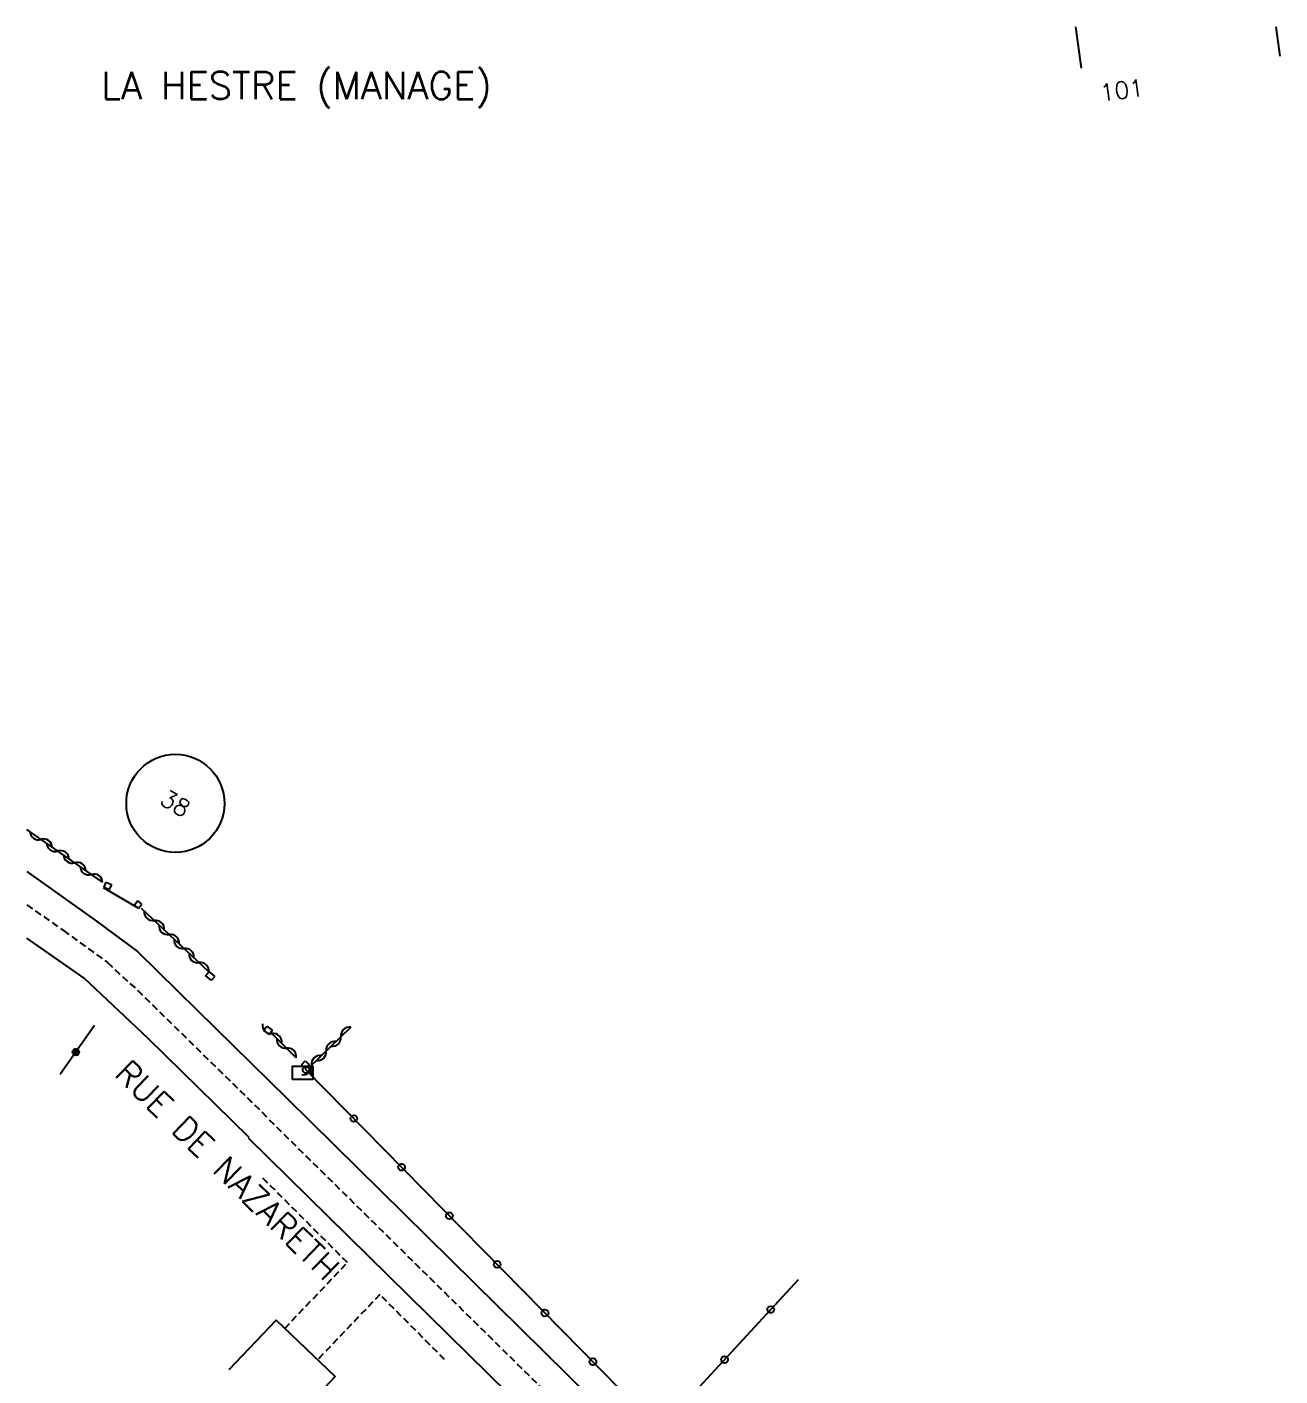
# Model space of a CAD drawing. Header units: millimetres. Extents: x 140000 to 140992, y 128000 to 129000.
# Drawn here: x 140000 to 140091.9, y 128901.1 to 129000 of the extents above; entities that cross this region are included whole.
import ezdxf
from ezdxf.enums import TextEntityAlignment as Align

# ---------------------------------------------------------------- set-up
doc = ezdxf.new("R2010")
doc.units = ezdxf.units.MM
doc.linetypes.add('DASHED', pattern=[0.75, 0.5, -0.25])
doc.layers.get('0').update_dxf_attribs({"linetype": 'CONTINUOUS'})
for name, color, linetype in [('W0001', 6, 'DASHED'), ('W0008', 7, 'CONTINUOUS'), ('W0100', 7, 'CONTINUOUS'), ('W0105', 7, 'CONTINUOUS'), ('W0112', 1, 'DASHED'), ('W0310', 3, 'CONTINUOUS'), ('W0322', 7, 'CONTINUOUS'), ('W0980', 7, 'CONTINUOUS'), ('W0989', 7, 'CONTINUOUS'), ('W0991', 7, 'CONTINUOUS'), ('W1102', 7, 'CONTINUOUS'), ('W1471', 7, 'CONTINUOUS')]:
    doc.layers.add(name, color=color, linetype=linetype)
doc.styles.get("Standard").update_dxf_attribs({"font": 'romans.shx', "width": 0.85})

# ---------------------------------------------------------------- blocks, each defined once
blk = doc.blocks.new('T1471')
at = {"color": 0, "linetype": 'Continuous', "flags": 128}
blk.add_lwpolyline([(-0.75, -0.5), (-0.75, 0.5), (0.75, 0.5), (0.75, -0.5), (-0.75, -0.5)], dxfattribs=at)
blk = doc.blocks.new('t322o')
at = {"color": 0, "linetype": 'Continuous'}
for radius in [0.25, 0.15]:
    blk.add_circle((0, 0), radius, dxfattribs=at)
blk = doc.blocks.new('t310o')
at = {"color": 0, "linetype": 'Continuous'}
for centre, start, end in [((-0.5, 0.375), 216.8699, 323.1304), ((0.5, -0.375), 36.8699, 143.1303)]:
    blk.add_arc(centre, 0.625, start, end, dxfattribs=at)

msp = doc.modelspace()

# ---------------------------------------------------------------- linework, layer by layer
at = {"layer": 'W0001'}
for points in [[(140000, 128935.643), (140002.674, 128933.76), (140005.899, 128931.414), (140008.108, 128929.384), (140017.698, 128919.998)], [(140041.126, 128896.898), (140017.673, 128919.984)]]:
    msp.add_lwpolyline(points, dxfattribs=at)
at = {"layer": 'W0008'}
for points in [[(140000, 128938.084), (140005.106, 128934.461), (140008.111, 128932.225), (140012.472, 128927.922), (140019.095, 128921.414)], [(140016.301, 128918.582), (140008.896, 128925.855), (140004.205, 128930.272), (140000, 128933.213)], [(140043.064, 128897.82), (140019.095, 128921.414)], [(140039.72, 128895.476), (140016.251, 128918.531)]]:
    msp.add_lwpolyline(points, dxfattribs=at)
at = {"layer": 'W0100'}
for points in [[(140076.902, 129000), (140077.299, 128996.992)], [(140091.894, 128997.851), (140091.602, 129000)], [(140014.829, 128901.578), (140018.282, 128905.195), (140022.61, 128901.07), (140021.845, 128900.273), (140025.782, 128896.453), (140020.157, 128890.679), (140016.564, 128894.164)]]:
    msp.add_lwpolyline(points, dxfattribs=at)
at = {"layer": 'W0105'}
msp.add_line((140005.58, 128936.922), (140008.171, 128935.398), dxfattribs=at)
at = {"layer": 'W0112'}
for points in [[(140005.653, 128936.948), (140005.814, 128937.314), (140006.192, 128937.147), (140006.031, 128936.781), (140006.031, 128936.781), (140006.031, 128936.781), (140006.031, 128936.781), (140006.031, 128936.781), (140006.031, 128936.781), (140006.031, 128936.781), (140006.031, 128936.781), (140006.031, 128936.781), (140006.031, 128936.781), (140006.031, 128936.781), (140006.031, 128936.781), (140006.031, 128936.781), (140006.031, 128936.781), (140006.031, 128936.781), (140006.031, 128936.781), (140006.031, 128936.781), (140006.031, 128936.781), (140006.031, 128936.781), (140006.031, 128936.781), (140006.031, 128936.781), (140006.031, 128936.781), (140006.031, 128936.781), (140006.031, 128936.781), (140006.031, 128936.781), (140006.031, 128936.781), (140006.031, 128936.781), (140006.031, 128936.781), (140006.031, 128936.781), (140006.031, 128936.781), (140006.031, 128936.781), (140006.031, 128936.781), (140006.031, 128936.781), (140006.031, 128936.781), (140006.031, 128936.781), (140006.031, 128936.781), (140006.031, 128936.781), (140006.031, 128936.781), (140006.031, 128936.781), (140006.031, 128936.781), (140006.031, 128936.781), (140006.031, 128936.781), (140006.031, 128936.781), (140006.031, 128936.781), (140006.031, 128936.781), (140006.031, 128936.781), (140006.031, 128936.781), (140006.031, 128936.781), (140006.031, 128936.781), (140006.031, 128936.781), (140006.031, 128936.781), (140006.031, 128936.781), (140006.031, 128936.781), (140006.031, 128936.781), (140006.031, 128936.781), (140006.031, 128936.781), (140006.031, 128936.781), (140006.031, 128936.781), (140006.031, 128936.781), (140006.031, 128936.781), (140006.031, 128936.781), (140006.031, 128936.781), (140006.031, 128936.781), (140006.031, 128936.781), (140006.031, 128936.781), (140006.031, 128936.781), (140006.031, 128936.781), (140006.031, 128936.781), (140006.031, 128936.781), (140006.031, 128936.781), (140006.031, 128936.781), (140006.031, 128936.781), (140006.031, 128936.781), (140006.031, 128936.781), (140006.031, 128936.781), (140006.031, 128936.781), (140006.031, 128936.781), (140006.031, 128936.781), (140006.031, 128936.781), (140006.031, 128936.781), (140006.031, 128936.781), (140006.031, 128936.781), (140006.031, 128936.781), (140006.031, 128936.781), (140006.031, 128936.781), (140006.031, 128936.781), (140006.031, 128936.781), (140006.031, 128936.781), (140006.031, 128936.781), (140006.031, 128936.781), (140006.031, 128936.781), (140006.031, 128936.781), (140006.031, 128936.781), (140006.031, 128936.781), (140006.031, 128936.781), (140006.031, 128936.781), (140006.031, 128936.781), (140006.031, 128936.781), (140006.031, 128936.781), (140006.031, 128936.781), (140006.031, 128936.781), (140006.031, 128936.781), (140006.031, 128936.781), (140006.031, 128936.781), (140006.031, 128936.781), (140006.031, 128936.781), (140006.031, 128936.781), (140006.031, 128936.781), (140006.031, 128936.781), (140006.031, 128936.781), (140006.031, 128936.781), (140006.031, 128936.781), (140006.031, 128936.781), (140006.031, 128936.781), (140006.031, 128936.781), (140006.031, 128936.781), (140006.031, 128936.781)], [(140005.653, 128936.948), (140006.031, 128936.781), (140006.031, 128936.781), (140006.031, 128936.781), (140006.031, 128936.781), (140006.031, 128936.781), (140006.031, 128936.781), (140006.031, 128936.781), (140006.031, 128936.781), (140006.031, 128936.781), (140006.031, 128936.781), (140006.031, 128936.781), (140006.031, 128936.781), (140006.031, 128936.781), (140006.031, 128936.781), (140006.031, 128936.781), (140006.031, 128936.781), (140006.031, 128936.781), (140006.031, 128936.781), (140006.031, 128936.781), (140006.031, 128936.781), (140006.031, 128936.781), (140006.031, 128936.781), (140006.031, 128936.781), (140006.031, 128936.781), (140006.031, 128936.781), (140006.031, 128936.781), (140006.031, 128936.781), (140006.031, 128936.781), (140006.031, 128936.781), (140006.031, 128936.781), (140006.031, 128936.781), (140006.031, 128936.781), (140006.031, 128936.781), (140006.031, 128936.781), (140006.031, 128936.781), (140006.031, 128936.781), (140006.031, 128936.781), (140006.031, 128936.781), (140006.031, 128936.781), (140006.031, 128936.781), (140006.031, 128936.781), (140006.031, 128936.781), (140006.031, 128936.781), (140006.031, 128936.781), (140006.031, 128936.781), (140006.031, 128936.781), (140006.031, 128936.781), (140006.031, 128936.781), (140006.031, 128936.781), (140006.031, 128936.781), (140006.031, 128936.781), (140006.031, 128936.781), (140006.031, 128936.781), (140006.031, 128936.781), (140006.031, 128936.781), (140006.031, 128936.781), (140006.031, 128936.781), (140006.031, 128936.781), (140006.031, 128936.781), (140006.031, 128936.781), (140006.031, 128936.781), (140006.031, 128936.781), (140006.031, 128936.781), (140006.031, 128936.781), (140006.031, 128936.781), (140006.031, 128936.781), (140006.031, 128936.781), (140006.031, 128936.781), (140006.031, 128936.781), (140006.031, 128936.781), (140006.031, 128936.781), (140006.031, 128936.781), (140006.031, 128936.781), (140006.031, 128936.781), (140006.031, 128936.781), (140006.031, 128936.781), (140006.031, 128936.781), (140006.031, 128936.781), (140006.031, 128936.781), (140006.031, 128936.781), (140006.031, 128936.781), (140006.031, 128936.781), (140006.031, 128936.781), (140006.031, 128936.781), (140006.031, 128936.781), (140006.031, 128936.781), (140006.031, 128936.781), (140006.031, 128936.781), (140006.031, 128936.781), (140006.031, 128936.781), (140006.031, 128936.781), (140006.031, 128936.781), (140006.031, 128936.781), (140006.031, 128936.781), (140006.031, 128936.781), (140006.031, 128936.781), (140006.031, 128936.781), (140006.031, 128936.781), (140006.031, 128936.781), (140006.031, 128936.781), (140006.031, 128936.781), (140006.031, 128936.781), (140006.031, 128936.781), (140006.031, 128936.781), (140006.031, 128936.781), (140006.031, 128936.781), (140006.031, 128936.781), (140006.031, 128936.781), (140006.031, 128936.781), (140006.031, 128936.781), (140006.031, 128936.781), (140006.031, 128936.781), (140006.031, 128936.781), (140006.031, 128936.781), (140006.031, 128936.781), (140006.031, 128936.781), (140006.031, 128936.781), (140006.031, 128936.781), (140006.031, 128936.781)], [(140008.182, 128935.391), (140008.432, 128935.703), (140008.131, 128935.944), (140007.881, 128935.632), (140007.881, 128935.632), (140007.881, 128935.632), (140007.881, 128935.632), (140007.881, 128935.632), (140007.881, 128935.632), (140007.881, 128935.632), (140007.881, 128935.632), (140007.881, 128935.632), (140007.881, 128935.632), (140007.881, 128935.632), (140007.881, 128935.632), (140007.881, 128935.632), (140007.881, 128935.632), (140007.881, 128935.632), (140007.881, 128935.632), (140007.881, 128935.632), (140007.881, 128935.632), (140007.881, 128935.632), (140007.881, 128935.632), (140007.881, 128935.632), (140007.881, 128935.632), (140007.881, 128935.632), (140007.881, 128935.632), (140007.881, 128935.632), (140007.881, 128935.632), (140007.881, 128935.632), (140007.881, 128935.632), (140007.881, 128935.632), (140007.881, 128935.632), (140007.881, 128935.632), (140007.881, 128935.632), (140007.881, 128935.632), (140007.881, 128935.632), (140007.881, 128935.632), (140007.881, 128935.632), (140007.881, 128935.632), (140007.881, 128935.632), (140007.881, 128935.632), (140007.881, 128935.632), (140007.881, 128935.632), (140007.881, 128935.632), (140007.881, 128935.632), (140007.881, 128935.632), (140007.881, 128935.632), (140007.881, 128935.632), (140007.881, 128935.632), (140007.881, 128935.632), (140007.881, 128935.632), (140007.881, 128935.632), (140007.881, 128935.632), (140007.881, 128935.632), (140007.881, 128935.632), (140007.881, 128935.632), (140007.881, 128935.632), (140007.881, 128935.632), (140007.881, 128935.632), (140007.881, 128935.632), (140007.881, 128935.632), (140007.881, 128935.632), (140007.881, 128935.632), (140007.881, 128935.632), (140007.881, 128935.632), (140007.881, 128935.632), (140007.881, 128935.632), (140007.881, 128935.632), (140007.881, 128935.632), (140007.881, 128935.632), (140007.881, 128935.632), (140007.881, 128935.632), (140007.881, 128935.632), (140007.881, 128935.632), (140007.881, 128935.632), (140007.881, 128935.632), (140007.881, 128935.632), (140007.881, 128935.632), (140007.881, 128935.632), (140007.881, 128935.632), (140007.881, 128935.632), (140007.881, 128935.632), (140007.881, 128935.632), (140007.881, 128935.632), (140007.881, 128935.632), (140007.881, 128935.632), (140007.881, 128935.632), (140007.881, 128935.632), (140007.881, 128935.632), (140007.881, 128935.632), (140007.881, 128935.632), (140007.881, 128935.632), (140007.881, 128935.632), (140007.881, 128935.632), (140007.881, 128935.632), (140007.881, 128935.632), (140007.881, 128935.632), (140007.881, 128935.632), (140007.881, 128935.632), (140007.881, 128935.632), (140007.881, 128935.632), (140007.881, 128935.632), (140007.881, 128935.632), (140007.881, 128935.632), (140007.881, 128935.632), (140007.881, 128935.632), (140007.881, 128935.632), (140007.881, 128935.632), (140007.881, 128935.632), (140007.881, 128935.632), (140007.881, 128935.632), (140007.881, 128935.632), (140007.881, 128935.632), (140007.881, 128935.632), (140007.881, 128935.632), (140007.881, 128935.632), (140007.881, 128935.632), (140007.881, 128935.632), (140007.881, 128935.632)], [(140008.182, 128935.391), (140007.881, 128935.632), (140007.881, 128935.632), (140007.881, 128935.632), (140007.881, 128935.632), (140007.881, 128935.632), (140007.881, 128935.632), (140007.881, 128935.632), (140007.881, 128935.632), (140007.881, 128935.632), (140007.881, 128935.632), (140007.881, 128935.632), (140007.881, 128935.632), (140007.881, 128935.632), (140007.881, 128935.632), (140007.881, 128935.632), (140007.881, 128935.632), (140007.881, 128935.632), (140007.881, 128935.632), (140007.881, 128935.632), (140007.881, 128935.632), (140007.881, 128935.632), (140007.881, 128935.632), (140007.881, 128935.632), (140007.881, 128935.632), (140007.881, 128935.632), (140007.881, 128935.632), (140007.881, 128935.632), (140007.881, 128935.632), (140007.881, 128935.632), (140007.881, 128935.632), (140007.881, 128935.632), (140007.881, 128935.632), (140007.881, 128935.632), (140007.881, 128935.632), (140007.881, 128935.632), (140007.881, 128935.632), (140007.881, 128935.632), (140007.881, 128935.632), (140007.881, 128935.632), (140007.881, 128935.632), (140007.881, 128935.632), (140007.881, 128935.632), (140007.881, 128935.632), (140007.881, 128935.632), (140007.881, 128935.632), (140007.881, 128935.632), (140007.881, 128935.632), (140007.881, 128935.632), (140007.881, 128935.632), (140007.881, 128935.632), (140007.881, 128935.632), (140007.881, 128935.632), (140007.881, 128935.632), (140007.881, 128935.632), (140007.881, 128935.632), (140007.881, 128935.632), (140007.881, 128935.632), (140007.881, 128935.632), (140007.881, 128935.632), (140007.881, 128935.632), (140007.881, 128935.632), (140007.881, 128935.632), (140007.881, 128935.632), (140007.881, 128935.632), (140007.881, 128935.632), (140007.881, 128935.632), (140007.881, 128935.632), (140007.881, 128935.632), (140007.881, 128935.632), (140007.881, 128935.632), (140007.881, 128935.632), (140007.881, 128935.632), (140007.881, 128935.632), (140007.881, 128935.632), (140007.881, 128935.632), (140007.881, 128935.632), (140007.881, 128935.632), (140007.881, 128935.632), (140007.881, 128935.632), (140007.881, 128935.632), (140007.881, 128935.632), (140007.881, 128935.632), (140007.881, 128935.632), (140007.881, 128935.632), (140007.881, 128935.632), (140007.881, 128935.632), (140007.881, 128935.632), (140007.881, 128935.632), (140007.881, 128935.632), (140007.881, 128935.632), (140007.881, 128935.632), (140007.881, 128935.632), (140007.881, 128935.632), (140007.881, 128935.632), (140007.881, 128935.632), (140007.881, 128935.632), (140007.881, 128935.632), (140007.881, 128935.632), (140007.881, 128935.632), (140007.881, 128935.632), (140007.881, 128935.632), (140007.881, 128935.632), (140007.881, 128935.632), (140007.881, 128935.632), (140007.881, 128935.632), (140007.881, 128935.632), (140007.881, 128935.632), (140007.881, 128935.632), (140007.881, 128935.632), (140007.881, 128935.632), (140007.881, 128935.632), (140007.881, 128935.632), (140007.881, 128935.632), (140007.881, 128935.632), (140007.881, 128935.632), (140007.881, 128935.632), (140007.881, 128935.632), (140007.881, 128935.632), (140007.881, 128935.632)], [(140013.104, 128930.444), (140013.366, 128930.746), (140013.778, 128930.39), (140013.517, 128930.088), (140013.517, 128930.088), (140013.517, 128930.088), (140013.517, 128930.088), (140013.517, 128930.088), (140013.517, 128930.088), (140013.517, 128930.088), (140013.517, 128930.088), (140013.517, 128930.088), (140013.517, 128930.088), (140013.517, 128930.088), (140013.517, 128930.088), (140013.517, 128930.088), (140013.517, 128930.088), (140013.517, 128930.088), (140013.517, 128930.088), (140013.517, 128930.088), (140013.517, 128930.088), (140013.517, 128930.088), (140013.517, 128930.088), (140013.517, 128930.088), (140013.517, 128930.088), (140013.517, 128930.088), (140013.517, 128930.088), (140013.517, 128930.088), (140013.517, 128930.088), (140013.517, 128930.088), (140013.517, 128930.088), (140013.517, 128930.088), (140013.517, 128930.088), (140013.517, 128930.088), (140013.517, 128930.088), (140013.517, 128930.088), (140013.517, 128930.088), (140013.517, 128930.088), (140013.517, 128930.088), (140013.517, 128930.088), (140013.517, 128930.088), (140013.517, 128930.088), (140013.517, 128930.088), (140013.517, 128930.088), (140013.517, 128930.088), (140013.517, 128930.088), (140013.517, 128930.088), (140013.517, 128930.088), (140013.517, 128930.088), (140013.517, 128930.088), (140013.517, 128930.088), (140013.517, 128930.088), (140013.517, 128930.088), (140013.517, 128930.088), (140013.517, 128930.088), (140013.517, 128930.088), (140013.517, 128930.088), (140013.517, 128930.088), (140013.517, 128930.088), (140013.517, 128930.088), (140013.517, 128930.088), (140013.517, 128930.088), (140013.517, 128930.088), (140013.517, 128930.088), (140013.517, 128930.088), (140013.517, 128930.088), (140013.517, 128930.088), (140013.517, 128930.088), (140013.517, 128930.088), (140013.517, 128930.088), (140013.517, 128930.088), (140013.517, 128930.088), (140013.517, 128930.088), (140013.517, 128930.088), (140013.517, 128930.088), (140013.517, 128930.088), (140013.517, 128930.088), (140013.517, 128930.088), (140013.517, 128930.088), (140013.517, 128930.088), (140013.517, 128930.088), (140013.517, 128930.088), (140013.517, 128930.088), (140013.517, 128930.088), (140013.517, 128930.088), (140013.517, 128930.088), (140013.517, 128930.088), (140013.517, 128930.088), (140013.517, 128930.088), (140013.517, 128930.088), (140013.517, 128930.088), (140013.517, 128930.088), (140013.517, 128930.088), (140013.517, 128930.088), (140013.517, 128930.088), (140013.517, 128930.088), (140013.517, 128930.088), (140013.517, 128930.088), (140013.517, 128930.088), (140013.517, 128930.088), (140013.517, 128930.088), (140013.517, 128930.088), (140013.517, 128930.088), (140013.517, 128930.088), (140013.517, 128930.088), (140013.517, 128930.088), (140013.517, 128930.088), (140013.517, 128930.088), (140013.517, 128930.088), (140013.517, 128930.088), (140013.517, 128930.088), (140013.517, 128930.088), (140013.517, 128930.088), (140013.517, 128930.088), (140013.517, 128930.088), (140013.517, 128930.088), (140013.517, 128930.088), (140013.517, 128930.088), (140013.517, 128930.088), (140013.517, 128930.088)], [(140013.104, 128930.444), (140013.517, 128930.088), (140013.517, 128930.088), (140013.517, 128930.088), (140013.517, 128930.088), (140013.517, 128930.088), (140013.517, 128930.088), (140013.517, 128930.088), (140013.517, 128930.088), (140013.517, 128930.088), (140013.517, 128930.088), (140013.517, 128930.088), (140013.517, 128930.088), (140013.517, 128930.088), (140013.517, 128930.088), (140013.517, 128930.088), (140013.517, 128930.088), (140013.517, 128930.088), (140013.517, 128930.088), (140013.517, 128930.088), (140013.517, 128930.088), (140013.517, 128930.088), (140013.517, 128930.088), (140013.517, 128930.088), (140013.517, 128930.088), (140013.517, 128930.088), (140013.517, 128930.088), (140013.517, 128930.088), (140013.517, 128930.088), (140013.517, 128930.088), (140013.517, 128930.088), (140013.517, 128930.088), (140013.517, 128930.088), (140013.517, 128930.088), (140013.517, 128930.088), (140013.517, 128930.088), (140013.517, 128930.088), (140013.517, 128930.088), (140013.517, 128930.088), (140013.517, 128930.088), (140013.517, 128930.088), (140013.517, 128930.088), (140013.517, 128930.088), (140013.517, 128930.088), (140013.517, 128930.088), (140013.517, 128930.088), (140013.517, 128930.088), (140013.517, 128930.088), (140013.517, 128930.088), (140013.517, 128930.088), (140013.517, 128930.088), (140013.517, 128930.088), (140013.517, 128930.088), (140013.517, 128930.088), (140013.517, 128930.088), (140013.517, 128930.088), (140013.517, 128930.088), (140013.517, 128930.088), (140013.517, 128930.088), (140013.517, 128930.088), (140013.517, 128930.088), (140013.517, 128930.088), (140013.517, 128930.088), (140013.517, 128930.088), (140013.517, 128930.088), (140013.517, 128930.088), (140013.517, 128930.088), (140013.517, 128930.088), (140013.517, 128930.088), (140013.517, 128930.088), (140013.517, 128930.088), (140013.517, 128930.088), (140013.517, 128930.088), (140013.517, 128930.088), (140013.517, 128930.088), (140013.517, 128930.088), (140013.517, 128930.088), (140013.517, 128930.088), (140013.517, 128930.088), (140013.517, 128930.088), (140013.517, 128930.088), (140013.517, 128930.088), (140013.517, 128930.088), (140013.517, 128930.088), (140013.517, 128930.088), (140013.517, 128930.088), (140013.517, 128930.088), (140013.517, 128930.088), (140013.517, 128930.088), (140013.517, 128930.088), (140013.517, 128930.088), (140013.517, 128930.088), (140013.517, 128930.088), (140013.517, 128930.088), (140013.517, 128930.088), (140013.517, 128930.088), (140013.517, 128930.088), (140013.517, 128930.088), (140013.517, 128930.088), (140013.517, 128930.088), (140013.517, 128930.088), (140013.517, 128930.088), (140013.517, 128930.088), (140013.517, 128930.088), (140013.517, 128930.088), (140013.517, 128930.088), (140013.517, 128930.088), (140013.517, 128930.088), (140013.517, 128930.088), (140013.517, 128930.088), (140013.517, 128930.088), (140013.517, 128930.088), (140013.517, 128930.088), (140013.517, 128930.088), (140013.517, 128930.088), (140013.517, 128930.088), (140013.517, 128930.088), (140013.517, 128930.088), (140013.517, 128930.088), (140013.517, 128930.088)], [(140017.352, 128926.436), (140017.588, 128926.759), (140018.009, 128926.451), (140017.773, 128926.128), (140017.773, 128926.128), (140017.773, 128926.128), (140017.773, 128926.128), (140017.773, 128926.128), (140017.773, 128926.128), (140017.773, 128926.128), (140017.773, 128926.128), (140017.773, 128926.128), (140017.773, 128926.128), (140017.773, 128926.128), (140017.773, 128926.128), (140017.773, 128926.128), (140017.773, 128926.128), (140017.773, 128926.128), (140017.773, 128926.128), (140017.773, 128926.128), (140017.773, 128926.128), (140017.773, 128926.128), (140017.773, 128926.128), (140017.773, 128926.128), (140017.773, 128926.128), (140017.773, 128926.128), (140017.773, 128926.128), (140017.773, 128926.128), (140017.773, 128926.128), (140017.773, 128926.128), (140017.773, 128926.128), (140017.773, 128926.128), (140017.773, 128926.128), (140017.773, 128926.128), (140017.773, 128926.128), (140017.773, 128926.128), (140017.773, 128926.128), (140017.773, 128926.128), (140017.773, 128926.128), (140017.773, 128926.128), (140017.773, 128926.128), (140017.773, 128926.128), (140017.773, 128926.128), (140017.773, 128926.128), (140017.773, 128926.128), (140017.773, 128926.128), (140017.773, 128926.128), (140017.773, 128926.128), (140017.773, 128926.128), (140017.773, 128926.128), (140017.773, 128926.128), (140017.773, 128926.128), (140017.773, 128926.128), (140017.773, 128926.128), (140017.773, 128926.128), (140017.773, 128926.128), (140017.773, 128926.128), (140017.773, 128926.128), (140017.773, 128926.128), (140017.773, 128926.128), (140017.773, 128926.128), (140017.773, 128926.128), (140017.773, 128926.128), (140017.773, 128926.128), (140017.773, 128926.128), (140017.773, 128926.128), (140017.773, 128926.128), (140017.773, 128926.128), (140017.773, 128926.128), (140017.773, 128926.128), (140017.773, 128926.128), (140017.773, 128926.128), (140017.773, 128926.128), (140017.773, 128926.128), (140017.773, 128926.128), (140017.773, 128926.128), (140017.773, 128926.128), (140017.773, 128926.128), (140017.773, 128926.128), (140017.773, 128926.128), (140017.773, 128926.128), (140017.773, 128926.128), (140017.773, 128926.128), (140017.773, 128926.128), (140017.773, 128926.128), (140017.773, 128926.128), (140017.773, 128926.128), (140017.773, 128926.128), (140017.773, 128926.128), (140017.773, 128926.128), (140017.773, 128926.128), (140017.773, 128926.128), (140017.773, 128926.128), (140017.773, 128926.128), (140017.773, 128926.128), (140017.773, 128926.128), (140017.773, 128926.128), (140017.773, 128926.128), (140017.773, 128926.128), (140017.773, 128926.128), (140017.773, 128926.128), (140017.773, 128926.128), (140017.773, 128926.128), (140017.773, 128926.128), (140017.773, 128926.128), (140017.773, 128926.128), (140017.773, 128926.128), (140017.773, 128926.128), (140017.773, 128926.128), (140017.773, 128926.128), (140017.773, 128926.128), (140017.773, 128926.128), (140017.773, 128926.128), (140017.773, 128926.128), (140017.773, 128926.128), (140017.773, 128926.128), (140017.773, 128926.128), (140017.773, 128926.128), (140017.773, 128926.128), (140017.773, 128926.128)], [(140017.352, 128926.436), (140017.773, 128926.128), (140017.773, 128926.128), (140017.773, 128926.128), (140017.773, 128926.128), (140017.773, 128926.128), (140017.773, 128926.128), (140017.773, 128926.128), (140017.773, 128926.128), (140017.773, 128926.128), (140017.773, 128926.128), (140017.773, 128926.128), (140017.773, 128926.128), (140017.773, 128926.128), (140017.773, 128926.128), (140017.773, 128926.128), (140017.773, 128926.128), (140017.773, 128926.128), (140017.773, 128926.128), (140017.773, 128926.128), (140017.773, 128926.128), (140017.773, 128926.128), (140017.773, 128926.128), (140017.773, 128926.128), (140017.773, 128926.128), (140017.773, 128926.128), (140017.773, 128926.128), (140017.773, 128926.128), (140017.773, 128926.128), (140017.773, 128926.128), (140017.773, 128926.128), (140017.773, 128926.128), (140017.773, 128926.128), (140017.773, 128926.128), (140017.773, 128926.128), (140017.773, 128926.128), (140017.773, 128926.128), (140017.773, 128926.128), (140017.773, 128926.128), (140017.773, 128926.128), (140017.773, 128926.128), (140017.773, 128926.128), (140017.773, 128926.128), (140017.773, 128926.128), (140017.773, 128926.128), (140017.773, 128926.128), (140017.773, 128926.128), (140017.773, 128926.128), (140017.773, 128926.128), (140017.773, 128926.128), (140017.773, 128926.128), (140017.773, 128926.128), (140017.773, 128926.128), (140017.773, 128926.128), (140017.773, 128926.128), (140017.773, 128926.128), (140017.773, 128926.128), (140017.773, 128926.128), (140017.773, 128926.128), (140017.773, 128926.128), (140017.773, 128926.128), (140017.773, 128926.128), (140017.773, 128926.128), (140017.773, 128926.128), (140017.773, 128926.128), (140017.773, 128926.128), (140017.773, 128926.128), (140017.773, 128926.128), (140017.773, 128926.128), (140017.773, 128926.128), (140017.773, 128926.128), (140017.773, 128926.128), (140017.773, 128926.128), (140017.773, 128926.128), (140017.773, 128926.128), (140017.773, 128926.128), (140017.773, 128926.128), (140017.773, 128926.128), (140017.773, 128926.128), (140017.773, 128926.128), (140017.773, 128926.128), (140017.773, 128926.128), (140017.773, 128926.128), (140017.773, 128926.128), (140017.773, 128926.128), (140017.773, 128926.128), (140017.773, 128926.128), (140017.773, 128926.128), (140017.773, 128926.128), (140017.773, 128926.128), (140017.773, 128926.128), (140017.773, 128926.128), (140017.773, 128926.128), (140017.773, 128926.128), (140017.773, 128926.128), (140017.773, 128926.128), (140017.773, 128926.128), (140017.773, 128926.128), (140017.773, 128926.128), (140017.773, 128926.128), (140017.773, 128926.128), (140017.773, 128926.128), (140017.773, 128926.128), (140017.773, 128926.128), (140017.773, 128926.128), (140017.773, 128926.128), (140017.773, 128926.128), (140017.773, 128926.128), (140017.773, 128926.128), (140017.773, 128926.128), (140017.773, 128926.128), (140017.773, 128926.128), (140017.773, 128926.128), (140017.773, 128926.128), (140017.773, 128926.128), (140017.773, 128926.128), (140017.773, 128926.128), (140017.773, 128926.128), (140017.773, 128926.128), (140017.773, 128926.128)], [(140020.139, 128923.915), (140020.408, 128924.21), (140020.705, 128923.939), (140020.436, 128923.644), (140020.436, 128923.644), (140020.436, 128923.644), (140020.436, 128923.644), (140020.436, 128923.644), (140020.436, 128923.644), (140020.436, 128923.644), (140020.436, 128923.644), (140020.436, 128923.644), (140020.436, 128923.644), (140020.436, 128923.644), (140020.436, 128923.644), (140020.436, 128923.644), (140020.436, 128923.644), (140020.436, 128923.644), (140020.436, 128923.644), (140020.436, 128923.644), (140020.436, 128923.644), (140020.436, 128923.644), (140020.436, 128923.644), (140020.436, 128923.644), (140020.436, 128923.644), (140020.436, 128923.644), (140020.436, 128923.644), (140020.436, 128923.644), (140020.436, 128923.644), (140020.436, 128923.644), (140020.436, 128923.644), (140020.436, 128923.644), (140020.436, 128923.644), (140020.436, 128923.644), (140020.436, 128923.644), (140020.436, 128923.644), (140020.436, 128923.644), (140020.436, 128923.644), (140020.436, 128923.644), (140020.436, 128923.644), (140020.436, 128923.644), (140020.436, 128923.644), (140020.436, 128923.644), (140020.436, 128923.644), (140020.436, 128923.644), (140020.436, 128923.644), (140020.436, 128923.644), (140020.436, 128923.644), (140020.436, 128923.644), (140020.436, 128923.644), (140020.436, 128923.644), (140020.436, 128923.644), (140020.436, 128923.644), (140020.436, 128923.644), (140020.436, 128923.644), (140020.436, 128923.644), (140020.436, 128923.644), (140020.436, 128923.644), (140020.436, 128923.644), (140020.436, 128923.644), (140020.436, 128923.644), (140020.436, 128923.644), (140020.436, 128923.644), (140020.436, 128923.644), (140020.436, 128923.644), (140020.436, 128923.644), (140020.436, 128923.644), (140020.436, 128923.644), (140020.436, 128923.644), (140020.436, 128923.644), (140020.436, 128923.644), (140020.436, 128923.644), (140020.436, 128923.644), (140020.436, 128923.644), (140020.436, 128923.644), (140020.436, 128923.644), (140020.436, 128923.644), (140020.436, 128923.644), (140020.436, 128923.644), (140020.436, 128923.644), (140020.436, 128923.644), (140020.436, 128923.644), (140020.436, 128923.644), (140020.436, 128923.644), (140020.436, 128923.644), (140020.436, 128923.644), (140020.436, 128923.644), (140020.436, 128923.644), (140020.436, 128923.644), (140020.436, 128923.644), (140020.436, 128923.644), (140020.436, 128923.644), (140020.436, 128923.644), (140020.436, 128923.644), (140020.436, 128923.644), (140020.436, 128923.644), (140020.436, 128923.644), (140020.436, 128923.644), (140020.436, 128923.644), (140020.436, 128923.644), (140020.436, 128923.644), (140020.436, 128923.644), (140020.436, 128923.644), (140020.436, 128923.644), (140020.436, 128923.644), (140020.436, 128923.644), (140020.436, 128923.644), (140020.436, 128923.644), (140020.436, 128923.644), (140020.436, 128923.644), (140020.436, 128923.644), (140020.436, 128923.644), (140020.436, 128923.644), (140020.436, 128923.644), (140020.436, 128923.644), (140020.436, 128923.644), (140020.436, 128923.644), (140020.436, 128923.644), (140020.436, 128923.644), (140020.436, 128923.644)], [(140020.139, 128923.915), (140020.436, 128923.644), (140020.436, 128923.644), (140020.436, 128923.644), (140020.436, 128923.644), (140020.436, 128923.644), (140020.436, 128923.644), (140020.436, 128923.644), (140020.436, 128923.644), (140020.436, 128923.644), (140020.436, 128923.644), (140020.436, 128923.644), (140020.436, 128923.644), (140020.436, 128923.644), (140020.436, 128923.644), (140020.436, 128923.644), (140020.436, 128923.644), (140020.436, 128923.644), (140020.436, 128923.644), (140020.436, 128923.644), (140020.436, 128923.644), (140020.436, 128923.644), (140020.436, 128923.644), (140020.436, 128923.644), (140020.436, 128923.644), (140020.436, 128923.644), (140020.436, 128923.644), (140020.436, 128923.644), (140020.436, 128923.644), (140020.436, 128923.644), (140020.436, 128923.644), (140020.436, 128923.644), (140020.436, 128923.644), (140020.436, 128923.644), (140020.436, 128923.644), (140020.436, 128923.644), (140020.436, 128923.644), (140020.436, 128923.644), (140020.436, 128923.644), (140020.436, 128923.644), (140020.436, 128923.644), (140020.436, 128923.644), (140020.436, 128923.644), (140020.436, 128923.644), (140020.436, 128923.644), (140020.436, 128923.644), (140020.436, 128923.644), (140020.436, 128923.644), (140020.436, 128923.644), (140020.436, 128923.644), (140020.436, 128923.644), (140020.436, 128923.644), (140020.436, 128923.644), (140020.436, 128923.644), (140020.436, 128923.644), (140020.436, 128923.644), (140020.436, 128923.644), (140020.436, 128923.644), (140020.436, 128923.644), (140020.436, 128923.644), (140020.436, 128923.644), (140020.436, 128923.644), (140020.436, 128923.644), (140020.436, 128923.644), (140020.436, 128923.644), (140020.436, 128923.644), (140020.436, 128923.644), (140020.436, 128923.644), (140020.436, 128923.644), (140020.436, 128923.644), (140020.436, 128923.644), (140020.436, 128923.644), (140020.436, 128923.644), (140020.436, 128923.644), (140020.436, 128923.644), (140020.436, 128923.644), (140020.436, 128923.644), (140020.436, 128923.644), (140020.436, 128923.644), (140020.436, 128923.644), (140020.436, 128923.644), (140020.436, 128923.644), (140020.436, 128923.644), (140020.436, 128923.644), (140020.436, 128923.644), (140020.436, 128923.644), (140020.436, 128923.644), (140020.436, 128923.644), (140020.436, 128923.644), (140020.436, 128923.644), (140020.436, 128923.644), (140020.436, 128923.644), (140020.436, 128923.644), (140020.436, 128923.644), (140020.436, 128923.644), (140020.436, 128923.644), (140020.436, 128923.644), (140020.436, 128923.644), (140020.436, 128923.644), (140020.436, 128923.644), (140020.436, 128923.644), (140020.436, 128923.644), (140020.436, 128923.644), (140020.436, 128923.644), (140020.436, 128923.644), (140020.436, 128923.644), (140020.436, 128923.644), (140020.436, 128923.644), (140020.436, 128923.644), (140020.436, 128923.644), (140020.436, 128923.644), (140020.436, 128923.644), (140020.436, 128923.644), (140020.436, 128923.644), (140020.436, 128923.644), (140020.436, 128923.644), (140020.436, 128923.644), (140020.436, 128923.644), (140020.436, 128923.644), (140020.436, 128923.644)], [(140018.907, 128904.601), (140023.501, 128909.422), (140017.235, 128915.672)], [(140030.626, 128902.312), (140025.876, 128907.078), (140021.314, 128902.297)]]:
    msp.add_lwpolyline(points, dxfattribs=at)
at = {"layer": 'W0310'}
for points in [[(140005.546, 128937.302), (140005.546, 128937.302), (140005.546, 128937.302), (140005.546, 128937.302), (140005.546, 128937.302), (140005.546, 128937.302), (140005.546, 128937.302), (140005.546, 128937.302), (140005.546, 128937.302), (140005.546, 128937.302), (140005.546, 128937.302), (140005.546, 128937.302), (140005.546, 128937.302), (140005.546, 128937.302), (140005.546, 128937.302), (140005.546, 128937.302), (140005.546, 128937.302), (140005.546, 128937.302), (140005.546, 128937.302), (140000, 128941.169)], [(140005.546, 128937.302), (140005.546, 128937.302), (140005.546, 128937.302), (140005.546, 128937.302), (140005.546, 128937.302), (140005.546, 128937.302), (140005.546, 128937.302), (140005.546, 128937.302), (140005.546, 128937.302), (140005.546, 128937.302), (140005.546, 128937.302), (140005.546, 128937.302), (140005.546, 128937.302), (140005.546, 128937.302), (140005.546, 128937.302), (140005.546, 128937.302), (140005.546, 128937.302), (140005.546, 128937.302), (140005.546, 128937.302), (140005.546, 128937.302), (140005.546, 128937.302), (140005.546, 128937.302), (140005.546, 128937.302), (140005.546, 128937.302), (140005.546, 128937.302), (140005.546, 128937.302), (140005.546, 128937.302), (140005.546, 128937.302), (140005.546, 128937.302), (140005.546, 128937.302), (140005.546, 128937.302), (140005.546, 128937.302), (140005.546, 128937.302), (140005.546, 128937.302), (140005.546, 128937.302), (140005.546, 128937.302), (140005.546, 128937.302), (140005.546, 128937.302), (140005.546, 128937.302), (140005.546, 128937.302), (140005.546, 128937.302), (140005.546, 128937.302), (140005.546, 128937.302), (140005.546, 128937.302), (140005.546, 128937.302), (140005.546, 128937.302), (140005.546, 128937.302), (140005.546, 128937.302), (140005.546, 128937.302), (140005.546, 128937.302), (140005.546, 128937.302), (140005.546, 128937.302), (140005.546, 128937.302), (140005.546, 128937.302), (140005.546, 128937.302), (140005.546, 128937.302), (140005.546, 128937.302), (140005.546, 128937.302), (140005.546, 128937.302), (140005.546, 128937.302), (140005.546, 128937.302), (140005.546, 128937.302), (140005.546, 128937.302), (140005.546, 128937.302), (140005.546, 128937.302), (140005.546, 128937.302), (140005.546, 128937.302), (140005.546, 128937.302), (140005.546, 128937.302), (140005.546, 128937.302), (140005.546, 128937.302), (140005.546, 128937.302), (140005.546, 128937.302), (140005.546, 128937.302), (140005.546, 128937.302), (140005.546, 128937.302), (140005.546, 128937.302), (140005.546, 128937.302), (140005.546, 128937.302), (140005.546, 128937.302), (140005.546, 128937.302), (140005.546, 128937.302), (140005.546, 128937.302), (140005.546, 128937.302), (140005.546, 128937.302), (140005.546, 128937.302), (140005.546, 128937.302), (140005.546, 128937.302), (140005.546, 128937.302), (140005.546, 128937.302), (140005.546, 128937.302), (140005.546, 128937.302), (140005.546, 128937.302), (140005.546, 128937.302), (140005.546, 128937.302), (140005.546, 128937.302), (140005.546, 128937.302), (140005.546, 128937.302), (140005.546, 128937.302), (140005.546, 128937.302), (140005.546, 128937.302)], [(140013.339, 128930.73), (140013.339, 128930.73), (140013.339, 128930.73), (140013.339, 128930.73), (140013.339, 128930.73), (140013.339, 128930.73), (140013.339, 128930.73), (140013.339, 128930.73), (140013.339, 128930.73), (140013.339, 128930.73), (140013.339, 128930.73), (140013.339, 128930.73), (140013.339, 128930.73), (140013.339, 128930.73), (140013.339, 128930.73), (140013.339, 128930.73), (140013.339, 128930.73), (140013.339, 128930.73), (140013.339, 128930.73), (140008.396, 128935.379)], [(140013.339, 128930.73), (140013.339, 128930.73), (140013.339, 128930.73), (140013.339, 128930.73), (140013.339, 128930.73), (140013.339, 128930.73), (140013.339, 128930.73), (140013.339, 128930.73), (140013.339, 128930.73), (140013.339, 128930.73), (140013.339, 128930.73), (140013.339, 128930.73), (140013.339, 128930.73), (140013.339, 128930.73), (140013.339, 128930.73), (140013.339, 128930.73), (140013.339, 128930.73), (140013.339, 128930.73), (140013.339, 128930.73), (140013.339, 128930.73), (140013.339, 128930.73), (140013.339, 128930.73), (140013.339, 128930.73), (140013.339, 128930.73), (140013.339, 128930.73), (140013.339, 128930.73), (140013.339, 128930.73), (140013.339, 128930.73), (140013.339, 128930.73), (140013.339, 128930.73), (140013.339, 128930.73), (140013.339, 128930.73), (140013.339, 128930.73), (140013.339, 128930.73), (140013.339, 128930.73), (140013.339, 128930.73), (140013.339, 128930.73), (140013.339, 128930.73), (140013.339, 128930.73), (140013.339, 128930.73), (140013.339, 128930.73), (140013.339, 128930.73), (140013.339, 128930.73), (140013.339, 128930.73), (140013.339, 128930.73), (140013.339, 128930.73), (140013.339, 128930.73), (140013.339, 128930.73), (140013.339, 128930.73), (140013.339, 128930.73), (140013.339, 128930.73), (140013.339, 128930.73), (140013.339, 128930.73), (140013.339, 128930.73), (140013.339, 128930.73), (140013.339, 128930.73), (140013.339, 128930.73), (140013.339, 128930.73), (140013.339, 128930.73), (140013.339, 128930.73), (140013.339, 128930.73), (140013.339, 128930.73), (140013.339, 128930.73), (140013.339, 128930.73), (140013.339, 128930.73), (140013.339, 128930.73), (140013.339, 128930.73), (140013.339, 128930.73), (140013.339, 128930.73), (140013.339, 128930.73), (140013.339, 128930.73), (140013.339, 128930.73), (140013.339, 128930.73), (140013.339, 128930.73), (140013.339, 128930.73), (140013.339, 128930.73), (140013.339, 128930.73), (140013.339, 128930.73), (140013.339, 128930.73), (140013.339, 128930.73), (140013.339, 128930.73), (140013.339, 128930.73), (140013.339, 128930.73), (140013.339, 128930.73), (140013.339, 128930.73), (140013.339, 128930.73), (140013.339, 128930.73), (140013.339, 128930.73), (140013.339, 128930.73), (140013.339, 128930.73), (140013.339, 128930.73), (140013.339, 128930.73), (140013.339, 128930.73), (140013.339, 128930.73), (140013.339, 128930.73), (140013.339, 128930.73), (140013.339, 128930.73), (140013.339, 128930.73), (140013.339, 128930.73), (140013.339, 128930.73), (140013.339, 128930.73)], [(140019.746, 128924.436), (140019.746, 128924.436), (140019.746, 128924.436), (140019.746, 128924.436), (140019.746, 128924.436), (140019.746, 128924.436), (140019.746, 128924.436), (140019.746, 128924.436), (140019.746, 128924.436), (140019.746, 128924.436), (140019.746, 128924.436), (140019.746, 128924.436), (140019.746, 128924.436), (140019.746, 128924.436), (140019.746, 128924.436), (140019.746, 128924.436), (140019.746, 128924.436), (140019.746, 128924.436), (140019.746, 128924.436), (140017.962, 128926.226)], [(140023.744, 128926.675), (140020.644, 128923.679), (140020.99, 128923.335)], [(140019.746, 128924.436), (140019.746, 128924.436), (140019.746, 128924.436), (140019.746, 128924.436), (140019.746, 128924.436), (140019.746, 128924.436), (140019.746, 128924.436), (140019.746, 128924.436), (140019.746, 128924.436), (140019.746, 128924.436), (140019.746, 128924.436), (140019.746, 128924.436), (140019.746, 128924.436), (140019.746, 128924.436), (140019.746, 128924.436), (140019.746, 128924.436), (140019.746, 128924.436), (140019.746, 128924.436), (140019.746, 128924.436), (140019.746, 128924.436), (140019.746, 128924.436), (140019.746, 128924.436), (140019.746, 128924.436), (140019.746, 128924.436), (140019.746, 128924.436), (140019.746, 128924.436), (140019.746, 128924.436), (140019.746, 128924.436), (140019.746, 128924.436), (140019.746, 128924.436), (140019.746, 128924.436), (140019.746, 128924.436), (140019.746, 128924.436), (140019.746, 128924.436), (140019.746, 128924.436), (140019.746, 128924.436), (140019.746, 128924.436), (140019.746, 128924.436), (140019.746, 128924.436), (140019.746, 128924.436), (140019.746, 128924.436), (140019.746, 128924.436), (140019.746, 128924.436), (140019.746, 128924.436), (140019.746, 128924.436), (140019.746, 128924.436), (140019.746, 128924.436), (140019.746, 128924.436), (140019.746, 128924.436), (140019.746, 128924.436), (140019.746, 128924.436), (140019.746, 128924.436), (140019.746, 128924.436), (140019.746, 128924.436), (140019.746, 128924.436), (140019.746, 128924.436), (140019.746, 128924.436), (140019.746, 128924.436), (140019.746, 128924.436), (140019.746, 128924.436), (140019.746, 128924.436), (140019.746, 128924.436), (140019.746, 128924.436), (140019.746, 128924.436), (140019.746, 128924.436), (140019.746, 128924.436), (140019.746, 128924.436), (140019.746, 128924.436), (140019.746, 128924.436), (140019.746, 128924.436), (140019.746, 128924.436), (140019.746, 128924.436), (140019.746, 128924.436), (140019.746, 128924.436), (140019.746, 128924.436), (140019.746, 128924.436), (140019.746, 128924.436), (140019.746, 128924.436), (140019.746, 128924.436), (140019.746, 128924.436), (140019.746, 128924.436), (140019.746, 128924.436), (140019.746, 128924.436), (140019.746, 128924.436), (140019.746, 128924.436), (140019.746, 128924.436), (140019.746, 128924.436), (140019.746, 128924.436), (140019.746, 128924.436), (140019.746, 128924.436), (140019.746, 128924.436), (140019.746, 128924.436), (140019.746, 128924.436), (140019.746, 128924.436), (140019.746, 128924.436), (140019.746, 128924.436), (140019.746, 128924.436), (140019.746, 128924.436), (140019.746, 128924.436), (140019.746, 128924.436), (140019.746, 128924.436)]]:
    msp.add_lwpolyline(points, dxfattribs=at)
at = {"layer": 'W0322'}
msp.add_line((140020.617, 128923.547), (140020.907, 128923.251), dxfattribs=at)
for points in [[(140004.954, 128926.793), (140002.457, 128923.254), (140002.457, 128923.254), (140002.457, 128923.254), (140002.457, 128923.254), (140002.457, 128923.254), (140002.457, 128923.254), (140002.457, 128923.254), (140002.457, 128923.254), (140002.457, 128923.254), (140002.457, 128923.254), (140002.457, 128923.254), (140002.457, 128923.254), (140002.457, 128923.254), (140002.457, 128923.254), (140002.457, 128923.254), (140002.457, 128923.254), (140002.457, 128923.254), (140002.457, 128923.254), (140002.457, 128923.254), (140002.457, 128923.254), (140002.457, 128923.254), (140002.457, 128923.254), (140002.457, 128923.254), (140002.457, 128923.254), (140002.457, 128923.254), (140002.457, 128923.254), (140002.457, 128923.254), (140002.457, 128923.254), (140002.457, 128923.254), (140002.457, 128923.254), (140002.457, 128923.254), (140002.457, 128923.254), (140002.457, 128923.254), (140002.457, 128923.254), (140002.457, 128923.254), (140002.457, 128923.254), (140002.457, 128923.254), (140002.457, 128923.254), (140002.457, 128923.254), (140002.457, 128923.254), (140002.457, 128923.254), (140002.457, 128923.254), (140002.457, 128923.254), (140002.457, 128923.254), (140002.457, 128923.254), (140002.457, 128923.254), (140002.457, 128923.254), (140002.457, 128923.254), (140002.457, 128923.254), (140002.457, 128923.254), (140002.457, 128923.254), (140002.457, 128923.254), (140002.457, 128923.254), (140002.457, 128923.254), (140002.457, 128923.254), (140002.457, 128923.254), (140002.457, 128923.254), (140002.457, 128923.254), (140002.457, 128923.254), (140002.457, 128923.254), (140002.457, 128923.254), (140002.457, 128923.254), (140002.457, 128923.254), (140002.457, 128923.254), (140002.457, 128923.254), (140002.457, 128923.254), (140002.457, 128923.254), (140002.457, 128923.254), (140002.457, 128923.254), (140002.457, 128923.254), (140002.457, 128923.254), (140002.457, 128923.254), (140002.457, 128923.254), (140002.457, 128923.254), (140002.457, 128923.254), (140002.457, 128923.254), (140002.457, 128923.254), (140002.457, 128923.254), (140002.457, 128923.254), (140002.457, 128923.254), (140002.457, 128923.254), (140002.457, 128923.254), (140002.457, 128923.254), (140002.457, 128923.254), (140002.457, 128923.254), (140002.457, 128923.254), (140002.457, 128923.254), (140002.457, 128923.254), (140002.457, 128923.254), (140002.457, 128923.254), (140002.457, 128923.254), (140002.457, 128923.254), (140002.457, 128923.254), (140002.457, 128923.254), (140002.457, 128923.254), (140002.457, 128923.254), (140002.457, 128923.254), (140002.457, 128923.254), (140002.457, 128923.254), (140002.457, 128923.254)], [(140002.457, 128923.254), (140002.457, 128923.254), (140002.457, 128923.254), (140002.457, 128923.254), (140002.457, 128923.254), (140002.457, 128923.254), (140002.457, 128923.254), (140002.457, 128923.254), (140002.457, 128923.254), (140002.457, 128923.254), (140002.457, 128923.254), (140002.457, 128923.254), (140002.457, 128923.254), (140002.457, 128923.254), (140002.457, 128923.254), (140002.457, 128923.254), (140002.457, 128923.254), (140002.457, 128923.254), (140002.457, 128923.254), (140002.457, 128923.254)], [(140020.407, 128923.609), (140046.407, 128897.164), (140056.579, 128908.179)]]:
    msp.add_lwpolyline(points, dxfattribs=at)
for centre, radius in [((140020.469, 128923.547), 0.25), ((140023.969, 128919.984), 0.25), ((140027.469, 128916.414), 0.251), ((140030.984, 128912.852), 0.25), ((140034.484, 128909.289), 0.25), ((140054.547, 128905.977), 0.25), ((140037.984, 128905.719), 0.251), ((140041.5, 128902.156), 0.25), ((140051.156, 128902.305), 0.25)]:
    msp.add_circle(centre, radius, dxfattribs=at)
at = {"layer": 'W1102'}
msp.add_circle((140010.885, 128943.082), 3.598, dxfattribs=at)

# ---------------------------------------------------------------- block references
at = {"layer": 'W0310'}
for p, rotation in [((140001.035, 128940.448), 145.1111471568927), ((140002.265, 128939.59), 145.1111471568927), ((140003.495, 128938.732), 145.1111471568927), ((140004.726, 128937.874), 145.1111471568927), ((140009.333, 128934.498), 136.7557504531682), ((140010.425, 128933.47), 136.7557504531682), ((140011.518, 128932.443), 136.7557504531682), ((140012.611, 128931.415), 136.7557504531682), ((140017.981, 128926.207), 134.9039722736473), ((140019.04, 128925.144), 134.9039722736473), ((140023.025, 128925.98), 224.0225070135553), ((140021.946, 128924.938), 224.0225070135553), ((140020.868, 128923.895), 224.0225070135553)]:
    msp.add_blockref('t310o', p, dxfattribs=dict(at, rotation=rotation))
at = {"layer": 'W0322', "rotation": 234.7943441438694}
msp.add_blockref('t322o', (140003.585, 128924.852), dxfattribs=at)
at = {"layer": 'W1471'}
msp.add_blockref('T1471', (140020.221, 128923.331), dxfattribs=at)

# ---------------------------------------------------------------- texts
at = {"layer": 'W0980'}
msp.add_text('LA HESTRE (MANAGE)', height=2, dxfattribs=at).set_placement((140019.759, 128995.563), align=Align.MIDDLE)
at = {"layer": 'W0989'}
msp.add_text('RUE DE NAZARETH', height=1.75, rotation=315.61646, dxfattribs=at).set_placement((140014.712, 128916.192), align=Align.MIDDLE)
at = {"layer": 'W0991'}
for s, rotation, p in [('101', 7.53037, (140080.288, 128995.37)), ('38', 329.53639, (140010.885, 128943.082))]:
    msp.add_text(s, height=1.25, rotation=rotation, dxfattribs=at).set_placement(p, align=Align.MIDDLE)

doc.saveas('drawing.dxf')
